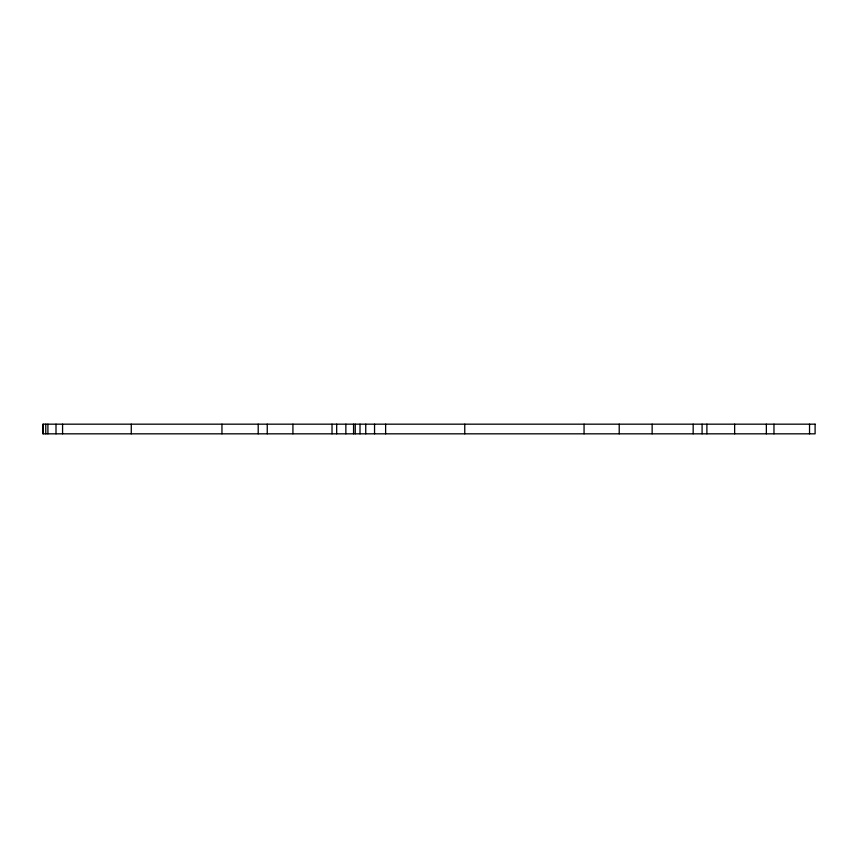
<?xml version="1.0" encoding="UTF-8"?>
<svg xmlns="http://www.w3.org/2000/svg" width="858" height="858" viewBox="0 0 858 858"><rect width="100%" height="100%" fill="white"/><g stroke="black" fill="none" stroke-linecap="round" stroke-linejoin="round"><path stroke-width="1.29" d="M809.534 424.174L809.534 433.826M773.97 424.174L773.97 433.826M766.355 424.174L766.355 433.826M734.641 424.174L734.641 433.826M706.895 424.174L706.895 433.826M702.091 424.174L702.091 433.826M693.167 424.174L693.167 433.826M652.144 424.174L652.144 433.826M619.219 424.174L619.219 433.826M584.062 424.174L584.062 433.826M464.757 424.174L464.757 433.826M385.628 424.174L385.628 433.826M374.549 424.174L374.549 433.826M365.744 424.174L365.744 433.826M360.017 424.174L360.017 433.826M355.255 424.174L355.255 433.826M353.571 424.174L353.571 433.826M345.86 424.174L345.86 433.826M336.679 424.174L336.679 433.826M332.025 424.174L332.025 433.826M292.921 424.174L292.921 433.826M267.246 424.174L267.246 433.826M258.204 424.174L258.204 433.826M221.954 424.174L221.954 433.826M131.274 424.174L131.274 433.826M62.58 424.174L62.58 433.826M56.006 424.174L56.006 433.826M47.909 424.174L47.909 433.826M45.774 424.174L45.774 433.826M43.19 424.174L43.19 433.826M815.1 424.174L42.9 424.174L42.9 433.826L815.1 433.826L815.1 424.174"/></g></svg>
